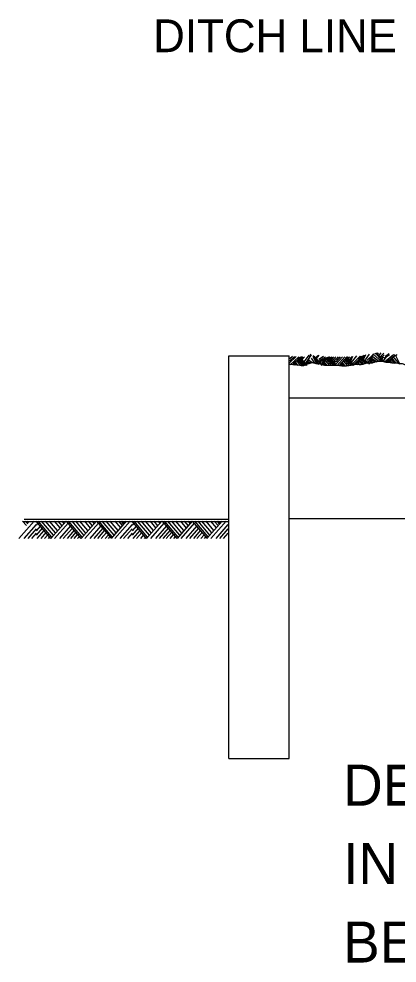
# Model space of a CAD drawing. Extents: x 0 to 2.83, y -0.14 to 1.83.
# Drawn here: x 0.2314 to 0.3659, y 0.4095 to 0.7455 of the extents above; entities that cross this region are included whole.
import ezdxf

# ---------------------------------------------------------------- set-up
doc = ezdxf.new("R2010")
doc.units = 0
doc.layers.add('RD_Pr_Roadway_Notes', color=7, linetype='Continuous')
doc.layers.add('SH_General_Details', color=7, linetype='Continuous')

msp = doc.modelspace()

# ---------------------------------------------------------------- linework, layer by layer
at = {"layer": 'SH_General_Details'}
for p, q in [((0.30602, 0.4823), (0.30602, 0.62553)), ((0.30602, 0.62553), (0.3275, 0.62553)), ((0.3275, 0.4823), (0.3275, 0.62553)), ((0.32761, 0.62306), (0.33003, 0.62532)), ((0.32769, 0.62381), (0.32936, 0.62538)), ((0.32777, 0.62459), (0.32869, 0.62546)), ((0.32788, 0.62241), (0.33091, 0.62523)), ((0.32856, 0.62232), (0.33149, 0.62523)), ((0.33112, 0.62511), (0.33383, 0.62216)), ((0.33158, 0.62487), (0.33189, 0.62521)), ((0.3317, 0.62323), (0.33198, 0.62515)), ((0.33184, 0.62454), (0.33245, 0.62519)), ((0.33209, 0.62288), (0.33197, 0.62533)), ((0.33203, 0.62412), (0.33295, 0.62523)), ((0.33284, 0.62348), (0.33463, 0.62586)), ((0.33332, 0.6229), (0.33543, 0.62588)), ((0.33382, 0.62234), (0.33521, 0.62624)), ((0.3359, 0.62543), (0.33855, 0.62281)), ((0.33605, 0.62566), (0.3389, 0.62284)), ((0.33605, 0.62518), (0.33722, 0.62271)), ((0.33642, 0.62542), (0.33789, 0.6225)), ((0.33703, 0.62502), (0.33772, 0.62575)), ((0.33721, 0.62466), (0.33817, 0.62581)), ((0.33752, 0.62535), (0.33797, 0.6256)), ((0.33802, 0.62441), (0.3397, 0.62541)), ((0.33823, 0.62394), (0.34036, 0.62518)), ((0.33858, 0.62263), (0.34125, 0.62512)), ((0.33891, 0.62212), (0.34163, 0.62523)), ((0.34163, 0.62521), (0.34423, 0.62215)), ((0.34185, 0.62496), (0.34209, 0.62523)), ((0.34218, 0.62456), (0.34275, 0.62523)), ((0.34251, 0.62417), (0.34341, 0.62523)), ((0.34283, 0.62379), (0.34408, 0.62523)), ((0.34423, 0.62427), (0.34506, 0.62523)), ((0.34423, 0.6235), (0.34573, 0.62523)), ((0.34423, 0.62274), (0.3464, 0.62523)), ((0.34457, 0.62212), (0.34729, 0.62523)), ((0.34524, 0.62212), (0.34796, 0.62523)), ((0.34791, 0.62518), (0.3505, 0.62212)), ((0.34816, 0.62487), (0.34847, 0.62523)), ((0.34844, 0.62456), (0.34902, 0.62523)), ((0.34878, 0.62414), (0.34974, 0.62523)), ((0.34891, 0.6237), (0.34998, 0.62531)), ((0.34912, 0.62324), (0.35009, 0.62549)), ((0.3497, 0.62324), (0.35159, 0.62553)), ((0.35018, 0.62285), (0.35276, 0.62543)), ((0.35051, 0.62247), (0.35343, 0.62539)), ((0.35231, 0.62528), (0.35574, 0.62321)), ((0.35235, 0.62513), (0.35541, 0.62303)), ((0.35286, 0.62511), (0.35309, 0.62558)), ((0.35326, 0.62483), (0.3537, 0.62574)), ((0.35356, 0.62452), (0.35413, 0.62591)), ((0.35396, 0.62429), (0.35471, 0.62609)), ((0.3546, 0.62415), (0.35603, 0.62616)), ((0.35511, 0.62389), (0.35729, 0.62593)), ((0.35546, 0.62311), (0.35749, 0.62614)), ((0.35593, 0.6226), (0.35755, 0.6264)), ((0.35725, 0.62529), (0.35942, 0.62363)), ((0.3577, 0.62588), (0.36012, 0.62367)), ((0.35811, 0.62621), (0.35829, 0.62654)), ((0.35828, 0.6264), (0.3607, 0.62358)), ((0.35846, 0.62662), (0.36106, 0.62358)), ((0.35873, 0.62592), (0.35921, 0.62666)), ((0.35933, 0.62559), (0.36023, 0.62666)), ((0.35981, 0.62524), (0.36118, 0.62657)), ((0.3601, 0.62482), (0.36127, 0.62597)), ((0.3604, 0.62441), (0.3612, 0.62519)), ((0.36101, 0.62377), (0.36307, 0.62636)), ((0.36131, 0.62475), (0.36316, 0.62611)), ((0.36136, 0.62347), (0.36463, 0.626)), ((0.36163, 0.6255), (0.36271, 0.62617)), ((0.36203, 0.62335), (0.36531, 0.62586)), ((0.36423, 0.62546), (0.36631, 0.62293)), ((0.36481, 0.62569), (0.36509, 0.62606)), ((0.36518, 0.62598), (0.36684, 0.62266)), ((0.36525, 0.62538), (0.36585, 0.62605)), ((0.32893, 0.62268), (0.32921, 0.62228)), ((0.32909, 0.62279), (0.32947, 0.62225)), ((0.32996, 0.62222), (0.32933, 0.62308)), ((0.33062, 0.62217), (0.3297, 0.62344)), ((0.33013, 0.62387), (0.33143, 0.62211)), ((0.33047, 0.62424), (0.33215, 0.62209)), ((0.33082, 0.62464), (0.33285, 0.62207)), ((0.33096, 0.62489), (0.33347, 0.62214)), ((0.3341, 0.62308), (0.33438, 0.62269)), ((0.33515, 0.62292), (0.33421, 0.62343)), ((0.33577, 0.6231), (0.33447, 0.62397)), ((0.33527, 0.62472), (0.33655, 0.62296)), ((0.3384, 0.62346), (0.34096, 0.625)), ((0.33939, 0.62265), (0.33961, 0.62221)), ((0.34037, 0.62215), (0.33968, 0.62297)), ((0.34103, 0.62215), (0.34003, 0.62336)), ((0.34043, 0.62381), (0.34185, 0.62215)), ((0.3408, 0.62424), (0.34256, 0.62215)), ((0.34115, 0.62464), (0.34327, 0.62215)), ((0.34146, 0.62499), (0.34387, 0.62215)), ((0.34317, 0.6234), (0.34423, 0.62464)), ((0.3435, 0.62301), (0.34423, 0.62386)), ((0.34392, 0.6225), (0.34423, 0.62286)), ((0.34558, 0.6225), (0.3459, 0.62212)), ((0.34573, 0.62263), (0.34616, 0.62212)), ((0.34665, 0.62212), (0.34596, 0.62294)), ((0.3473, 0.62212), (0.3463, 0.62333)), ((0.3467, 0.62379), (0.34812, 0.62212)), ((0.34707, 0.62422), (0.34884, 0.62212)), ((0.34742, 0.62462), (0.34954, 0.62212)), ((0.34773, 0.62496), (0.35014, 0.62212)), ((0.3509, 0.62282), (0.35123, 0.62246)), ((0.35196, 0.62242), (0.35133, 0.62328)), ((0.35262, 0.62237), (0.3517, 0.62363)), ((0.35187, 0.62398), (0.35345, 0.62248)), ((0.35198, 0.62432), (0.35416, 0.62267)), ((0.35213, 0.62472), (0.35483, 0.62287)), ((0.35625, 0.62331), (0.35654, 0.62293)), ((0.35731, 0.62301), (0.35652, 0.62374)), ((0.35794, 0.62329), (0.35661, 0.62411)), ((0.35692, 0.62472), (0.35873, 0.62349)), ((0.3608, 0.62386), (0.36117, 0.62415)), ((0.36239, 0.62359), (0.3627, 0.62321)), ((0.3626, 0.62374), (0.36292, 0.62317)), ((0.3634, 0.62307), (0.36288, 0.62401)), ((0.36405, 0.62294), (0.3633, 0.62432)), ((0.36355, 0.62463), (0.36488, 0.62291)), ((0.36376, 0.62498), (0.36562, 0.62298)), ((0.3275, 0.61067), (0.46073, 0.61067)), ((0.23686, 0.56678), (0.23142, 0.56056)), ((0.23271, 0.56678), (0.23408, 0.56515)), ((0.30573, 0.56647), (0.23304, 0.56647)), ((0.23755, 0.56555), (0.2332, 0.56056)), ((0.30602, 0.56734), (0.23334, 0.56734)), ((0.23454, 0.56578), (0.23368, 0.56678)), ((0.23483, 0.56603), (0.2342, 0.56678)), ((0.24273, 0.56062), (0.23755, 0.56672)), ((0.23815, 0.56603), (0.23755, 0.56532)), ((0.23901, 0.565), (0.23755, 0.56331)), ((0.24308, 0.56105), (0.23827, 0.56672)), ((0.24371, 0.56174), (0.23947, 0.56672)), ((0.2444, 0.56254), (0.24087, 0.56672)), ((0.24514, 0.5634), (0.2423, 0.56672)), ((0.24818, 0.56678), (0.24273, 0.56056)), ((0.24394, 0.56672), (0.24594, 0.56432)), ((0.24889, 0.56606), (0.24408, 0.56056)), ((0.24526, 0.56672), (0.24663, 0.56509)), ((0.24978, 0.56506), (0.24586, 0.56056)), ((0.24737, 0.56598), (0.24675, 0.56672)), ((0.25356, 0.56059), (0.24838, 0.56669)), ((0.25391, 0.56102), (0.24909, 0.56669)), ((0.25454, 0.56171), (0.2503, 0.56669)), ((0.25522, 0.56251), (0.2517, 0.56669)), ((0.25597, 0.56337), (0.25313, 0.56669)), ((0.25898, 0.56678), (0.25353, 0.56056)), ((0.25477, 0.56669), (0.25677, 0.56429)), ((0.25969, 0.56606), (0.25488, 0.56056)), ((0.25608, 0.56669), (0.25746, 0.56506)), ((0.26058, 0.56503), (0.25666, 0.56056)), ((0.2582, 0.56595), (0.25757, 0.56669)), ((0.26428, 0.56068), (0.25909, 0.56678)), ((0.26462, 0.56111), (0.25981, 0.56678)), ((0.26525, 0.56179), (0.26101, 0.56678)), ((0.26594, 0.5626), (0.26241, 0.56678)), ((0.26668, 0.56346), (0.26385, 0.56678)), ((0.2696, 0.56678), (0.26416, 0.56056)), ((0.26548, 0.56678), (0.26748, 0.56437)), ((0.27095, 0.56678), (0.26551, 0.56056)), ((0.2668, 0.56678), (0.26817, 0.56515)), ((0.27164, 0.56555), (0.26728, 0.56056)), ((0.26863, 0.56578), (0.26777, 0.56678)), ((0.26892, 0.56603), (0.26829, 0.56678)), ((0.27682, 0.56062), (0.27164, 0.56672)), ((0.27224, 0.56603), (0.27164, 0.56532)), ((0.2731, 0.565), (0.27164, 0.56331)), ((0.27717, 0.56105), (0.27235, 0.56672)), ((0.2778, 0.56174), (0.27356, 0.56672)), ((0.27848, 0.56254), (0.27496, 0.56672)), ((0.27923, 0.5634), (0.27639, 0.56672)), ((0.28227, 0.56678), (0.27682, 0.56056)), ((0.27803, 0.56672), (0.28003, 0.56432)), ((0.28298, 0.56606), (0.27817, 0.56056)), ((0.27934, 0.56672), (0.28072, 0.56509)), ((0.28387, 0.56506), (0.27995, 0.56056)), ((0.28146, 0.56598), (0.28083, 0.56672)), ((0.28765, 0.56059), (0.28247, 0.56669)), ((0.288, 0.56102), (0.28318, 0.56669)), ((0.28862, 0.56171), (0.28438, 0.56669)), ((0.28931, 0.56251), (0.28579, 0.56669)), ((0.29006, 0.56337), (0.28722, 0.56669)), ((0.29306, 0.56678), (0.28762, 0.56056)), ((0.28885, 0.56669), (0.29086, 0.56429)), ((0.29378, 0.56606), (0.28897, 0.56056)), ((0.29017, 0.56669), (0.29155, 0.56506)), ((0.29467, 0.56503), (0.29075, 0.56056)), ((0.29229, 0.56595), (0.29166, 0.56669)), ((0.29836, 0.56068), (0.29318, 0.56678)), ((0.29871, 0.56111), (0.2939, 0.56678)), ((0.29934, 0.56179), (0.2951, 0.56678)), ((0.30003, 0.5626), (0.2965, 0.56678)), ((0.30077, 0.56346), (0.29793, 0.56678)), ((0.30369, 0.56678), (0.29825, 0.56056)), ((0.29957, 0.56678), (0.30157, 0.56437)), ((0.30504, 0.56678), (0.2996, 0.56056)), ((0.30088, 0.56678), (0.30226, 0.56515)), ((0.30573, 0.56555), (0.30137, 0.56056)), ((0.30272, 0.56578), (0.30186, 0.56678)), ((0.30301, 0.56603), (0.30237, 0.56678)), ((0.3275, 0.5677), (0.44923, 0.5677)), ((0.23755, 0.56403), (0.23454, 0.56056)), ((0.23755, 0.56248), (0.23589, 0.56056)), ((0.23967, 0.56423), (0.23755, 0.56174)), ((0.24033, 0.56346), (0.23783, 0.56056)), ((0.24099, 0.56268), (0.23918, 0.56056)), ((0.24165, 0.56191), (0.2405, 0.56056)), ((0.25044, 0.56429), (0.2472, 0.56056)), ((0.2511, 0.56351), (0.24855, 0.56056)), ((0.25167, 0.56283), (0.24972, 0.56056)), ((0.2523, 0.56208), (0.25098, 0.56056)), ((0.25293, 0.56134), (0.25225, 0.56056)), ((0.26121, 0.56426), (0.258, 0.56056)), ((0.2619, 0.56349), (0.25935, 0.56056)), ((0.26253, 0.56274), (0.26061, 0.56056)), ((0.26322, 0.56191), (0.26204, 0.56056)), ((0.26376, 0.56128), (0.26316, 0.56056)), ((0.27164, 0.56403), (0.26863, 0.56056)), ((0.27164, 0.56248), (0.26998, 0.56056)), ((0.27376, 0.56423), (0.27164, 0.56174)), ((0.27442, 0.56346), (0.27192, 0.56056)), ((0.27507, 0.56268), (0.27327, 0.56056)), ((0.27573, 0.56191), (0.27459, 0.56056)), ((0.28453, 0.56429), (0.28129, 0.56056)), ((0.28519, 0.56351), (0.28264, 0.56056)), ((0.28576, 0.56283), (0.28381, 0.56056)), ((0.28639, 0.56208), (0.28507, 0.56056)), ((0.28702, 0.56134), (0.28633, 0.56056)), ((0.2953, 0.56426), (0.29209, 0.56056)), ((0.29599, 0.56349), (0.29344, 0.56056)), ((0.29662, 0.56274), (0.2947, 0.56056)), ((0.2973, 0.56191), (0.29613, 0.56056)), ((0.29785, 0.56128), (0.29725, 0.56056)), ((0.30573, 0.56403), (0.30272, 0.56056)), ((0.30573, 0.56248), (0.30406, 0.56056)), ((0.2423, 0.56111), (0.24182, 0.56056)), ((0.27639, 0.56111), (0.27591, 0.56056)), ((0.30602, 0.4823), (0.3275, 0.4823))]:
    msp.add_line(p, q, dxfattribs=at)
msp.add_spline([(0.32756, 0.6226), (0.33127, 0.62228), (0.33291, 0.62228), (0.33373, 0.62283), (0.33455, 0.62283), (0.33537, 0.6231), (0.33619, 0.6231), (0.33701, 0.62283), (0.33811, 0.62283), (0.33893, 0.62255), (0.34002, 0.62228), (0.34275, 0.62228), (0.34958, 0.62228), (0.35068, 0.62255), (0.35313, 0.62255), (0.35423, 0.62283), (0.35505, 0.6231), (0.35697, 0.6231), (0.35778, 0.62337), (0.35888, 0.62364), (0.36079, 0.62364), (0.36188, 0.62337), (0.3627, 0.62337), (0.36407, 0.6231), (0.36571, 0.6231), (0.36653, 0.62283), (0.36762, 0.62283), (0.36845, 0.62255), (0.36953, 0.62228), (0.37227, 0.62228), (0.37308, 0.62228), (0.37828, 0.62228), (0.37937, 0.62255), (0.38265, 0.62255), (0.38402, 0.62283), (0.3873, 0.62283), (0.38812, 0.6231), (0.40342, 0.6231), (0.41818, 0.6231), (0.41901, 0.6231), (0.41982, 0.62283), (0.42775, 0.62283), (0.42885, 0.6231), (0.4324, 0.6231), (0.43512, 0.6231), (0.43595, 0.62337), (0.44879, 0.62337), (0.44961, 0.62337), (0.45043, 0.62337), (0.45125, 0.6231), (0.45726, 0.6231), (0.45808, 0.62283), (0.4589, 0.62283), (0.46109, 0.62228), (0.46191, 0.62228), (0.46328, 0.62173), (0.46465, 0.62146), (0.46792, 0.62064), (0.46874, 0.62037), (0.47011, 0.61982), (0.47148, 0.61955), (0.47366, 0.61845), (0.47476, 0.61763), (0.47694, 0.61654), (0.47804, 0.61572), (0.47885, 0.61517), (0.47995, 0.61463), (0.48077, 0.61408), (0.48159, 0.61353), (0.48268, 0.61272), (0.48596, 0.61107), (0.48678, 0.6108), (0.48788, 0.60998), (0.48897, 0.60943), (0.48979, 0.60889), (0.49143, 0.60807), (0.49252, 0.60725), (0.49334, 0.60698), (0.49608, 0.60534), (0.49717, 0.60452), (0.49799, 0.60397), (0.49908, 0.60342), (0.50017, 0.6026), (0.50127, 0.60233), (0.50291, 0.60123), (0.504, 0.60096), (0.50509, 0.60042), (0.50591, 0.59987), (0.50701, 0.59905), (0.50919, 0.59796), (0.51029, 0.59714), (0.5111, 0.59687), (0.51192, 0.59631), (0.51329, 0.5955), (0.51438, 0.59495), (0.51548, 0.59413), (0.51876, 0.59249)], degree=3, dxfattribs=at)

# ---------------------------------------------------------------- texts
at = {"layer": 'RD_Pr_Roadway_Notes'}
for s, height, p in [('DITCH LINE', 0.011667, (0.27914, 0.73365)), ('DEGREE OF BEND', 0.0145833, (0.34668, 0.4655)), ('IN THE ELBOW SHALL', 0.0145833, (0.34668, 0.43759)), ('BE AS THE ENGINEER', 0.0145833, (0.34668, 0.40967))]:
    msp.add_text(s, height=height, dxfattribs=at).set_placement(p)

doc.saveas('drawing.dxf')
